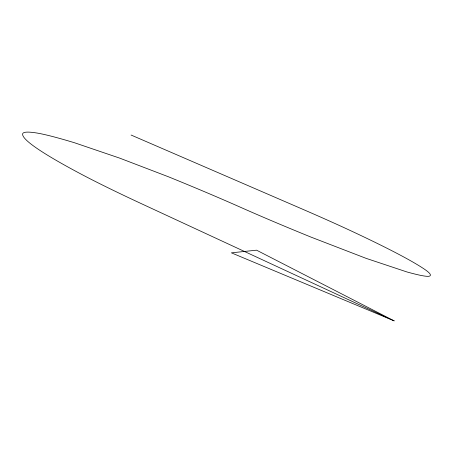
<?xml version="1.0" encoding="UTF-8"?>
<svg xmlns="http://www.w3.org/2000/svg" width="453" height="453" viewBox="0 0 453 453"><rect width="100%" height="100%" fill="white"/><g stroke="black" fill="none" stroke-linecap="round" stroke-linejoin="round"><path stroke-width="0.68" d="M394.138 320.854L231.381 252.836L256.579 250.181L394.138 320.854L143.408 204.614A355.656 22.973 21.5 0 1 79.116 173.052A525.757 32.339 21.8 0 1 22.65 133.941A341.154 21.234 21.5 0 1 36.302 132.927A212.978 13.063 21.2 0 1 74.519 142.757L119.598 158.097L168.59 176.84A233.153 14.677 21 0 1 240.503 207.27A186.727 9.955 21.4 0 0 311.103 237.146L366.132 258.363L406.856 271.93A189.966 10.385 21.3 0 0 429.535 276.092A296.675 16.166 21.1 0 0 424.421 269.178A461.511 25.481 20.9 0 0 350.384 230.566A286.987 15.113 21.1 0 0 302.026 208.958L131.098 135.039"/></g></svg>
